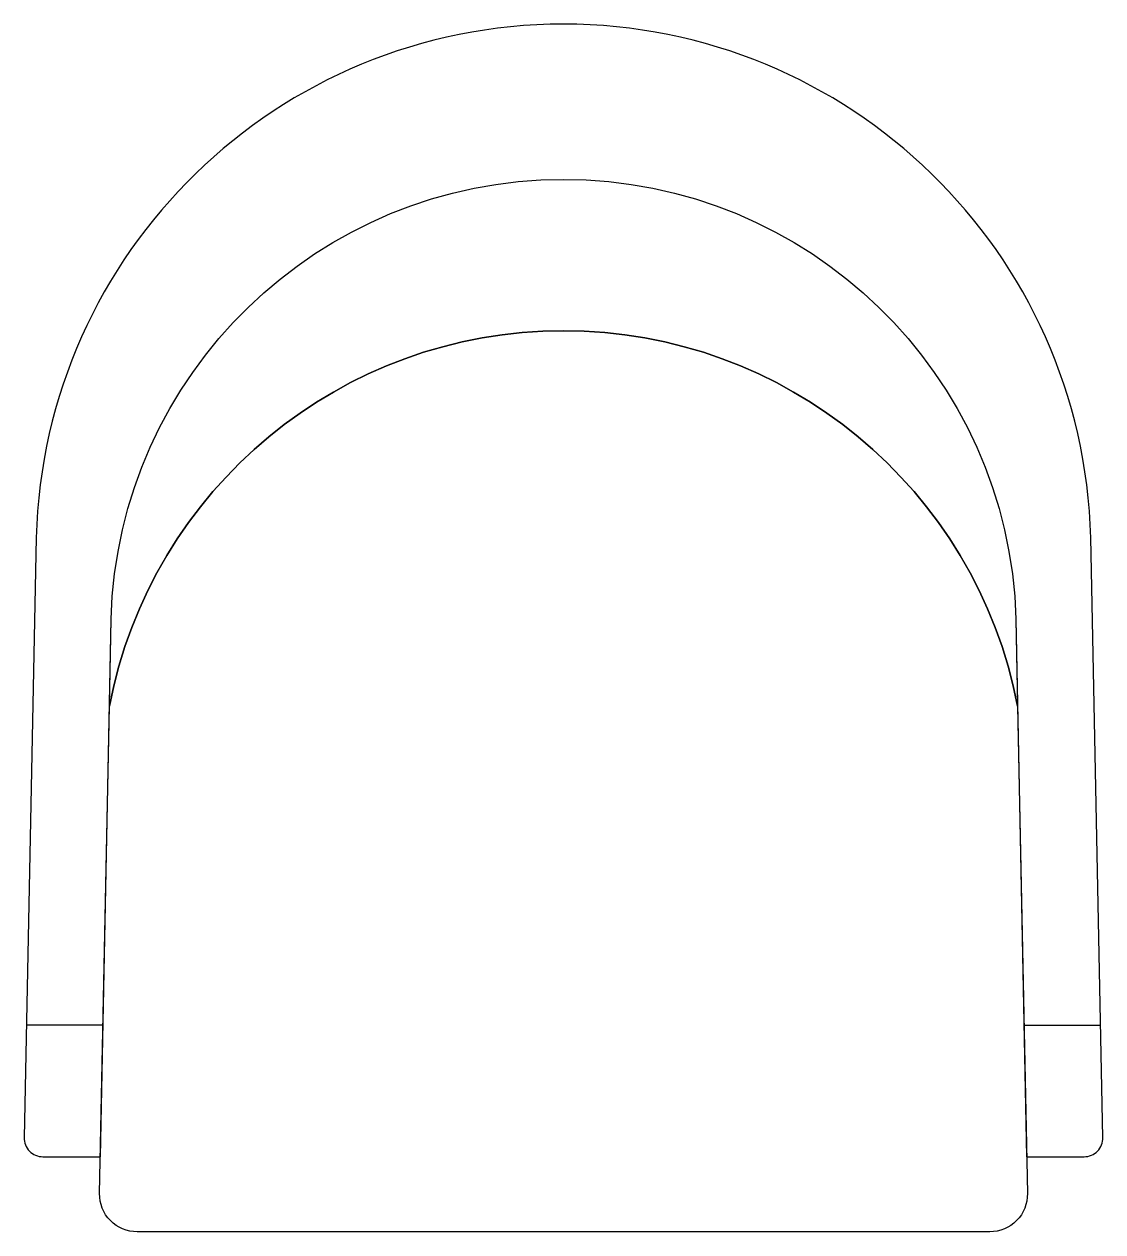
# Model space of a CAD drawing. Header units: millimetres. Extents: x -287 to 287, y -322 to 322.
import ezdxf

# ---------------------------------------------------------------- set-up
doc = ezdxf.new("R2010")
doc.units = ezdxf.units.MM
doc.header["$LTSCALE"] = 0.001

msp = doc.modelspace()

# ---------------------------------------------------------------- linework, layer by layer
for p, q in [((-245.3, -211.55), (-286.1, -211.55)), ((245.3, -211.55), (286.1, -211.55))]:
    msp.add_line(p, q)
for points in [[(241, 4.75), (246.7, -281.55), (277.3, -281.55, 0.420143), (287.3, -271.35), (280.9, 48.05, 0.97367), (-280.9, 48.05), (-287.3, -271.35, 0.420143), (-277.3, -281.55), (-246.7, -281.55), (-241, 4.75, -0.971604), (241, 4.75)], [(241, 4.75), (241.9, -41.65, 0.826592), (-241.9, -41.65), (-241, 4.75, -0.971604), (241, 4.75)], [(241.9, -41.65), (247.1, -301.15, -0.420143), (227.1, -321.55), (-227.1, -321.55, -0.420143), (-247.1, -301.15), (-241.9, -41.65, -0.826592), (241.9, -41.65)]]:
    msp.add_lwpolyline(points, format="xyb")

doc.saveas('drawing.dxf')
